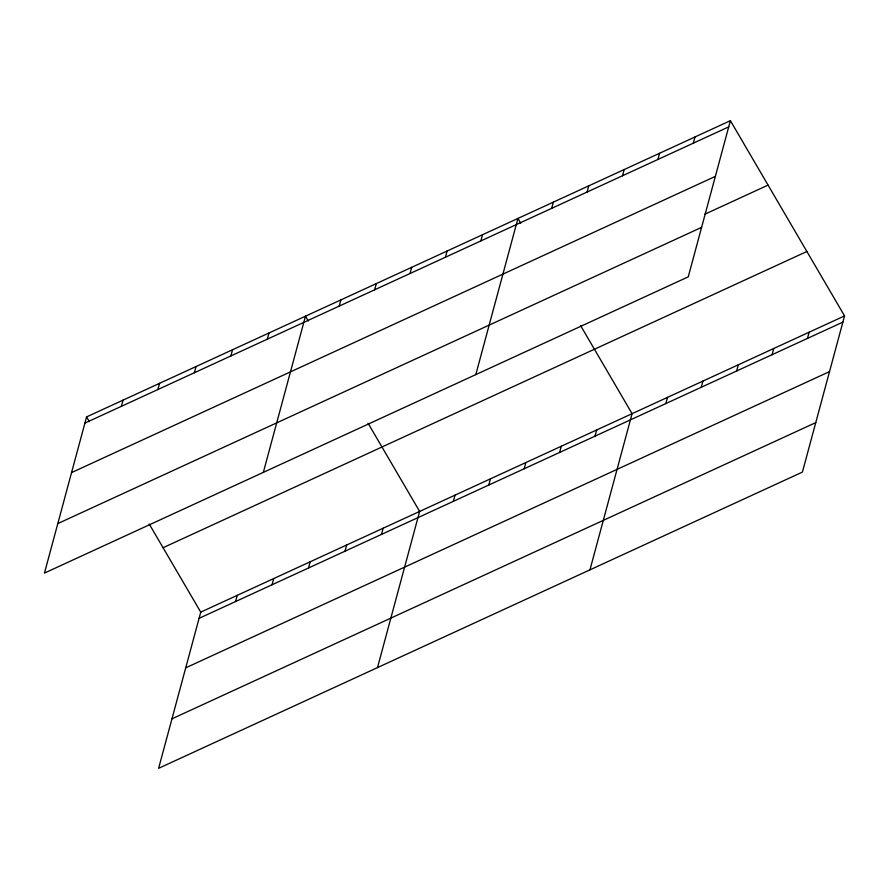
<?xml version="1.0" encoding="UTF-8"?>
<svg xmlns="http://www.w3.org/2000/svg" width="889" height="889" viewBox="0 0 889 889"><rect width="100%" height="100%" fill="white"/><g stroke="black" fill="none" stroke-linecap="round" stroke-linejoin="round"><path stroke-width="1.33" d="M86.589 416.908L44.45 573.083L688.253 276.857L730.391 120.682L86.589 416.908L89.378 421.675M121.393 406.317L123.071 400.117M157.875 389.538L159.553 383.337M194.358 372.747L196.036 366.546M230.84 355.967L232.518 349.766M267.322 339.176L269 332.975M149.208 524.01L200.747 612.143L158.609 768.318L802.411 472.092L844.55 315.917L730.391 120.682M263.344 472.359L305.483 316.195L308.272 320.962M235.552 601.553L237.23 595.352M339.22 306.094L340.887 299.893M272.034 584.773L273.712 578.572M374.625 289.803L376.303 283.602M308.516 567.982L310.194 561.781M410.04 273.512L411.707 267.311M344.999 551.202L346.677 545.001M445.445 257.221L447.123 251.02M381.481 534.411L383.159 528.21M480.86 240.93L482.527 234.729M377.503 667.595L419.641 511.431L368.102 423.297M475.804 374.613L517.943 218.438L520.732 223.206M453.379 501.329L455.046 495.14M551.669 208.348L553.347 202.147M488.783 485.038L490.461 478.838M587.084 192.057L588.751 185.857M524.199 468.747L525.866 462.547M622.489 175.766L624.167 169.566M559.603 452.457L561.281 446.256M657.904 159.464L659.571 153.275M595.008 436.166L596.686 429.965M693.309 143.173L694.987 136.973M589.952 569.849L632.09 413.674L580.561 325.541M665.828 403.584L667.506 397.383M701.243 387.293L702.91 381.092M736.648 371.002L738.326 364.801M772.063 354.711L773.73 348.51M807.468 338.409L809.146 332.219M84.911 423.108L728.724 126.883M71.565 472.592L715.367 176.378M704.577 214.327L768.063 185.112M57.807 523.588L701.61 227.362M163.076 547.713L806.879 251.498M200.747 612.143L844.55 315.917M199.069 618.344L842.872 322.118M185.723 667.828L829.526 371.613M171.966 718.823L815.769 422.608"/></g></svg>
